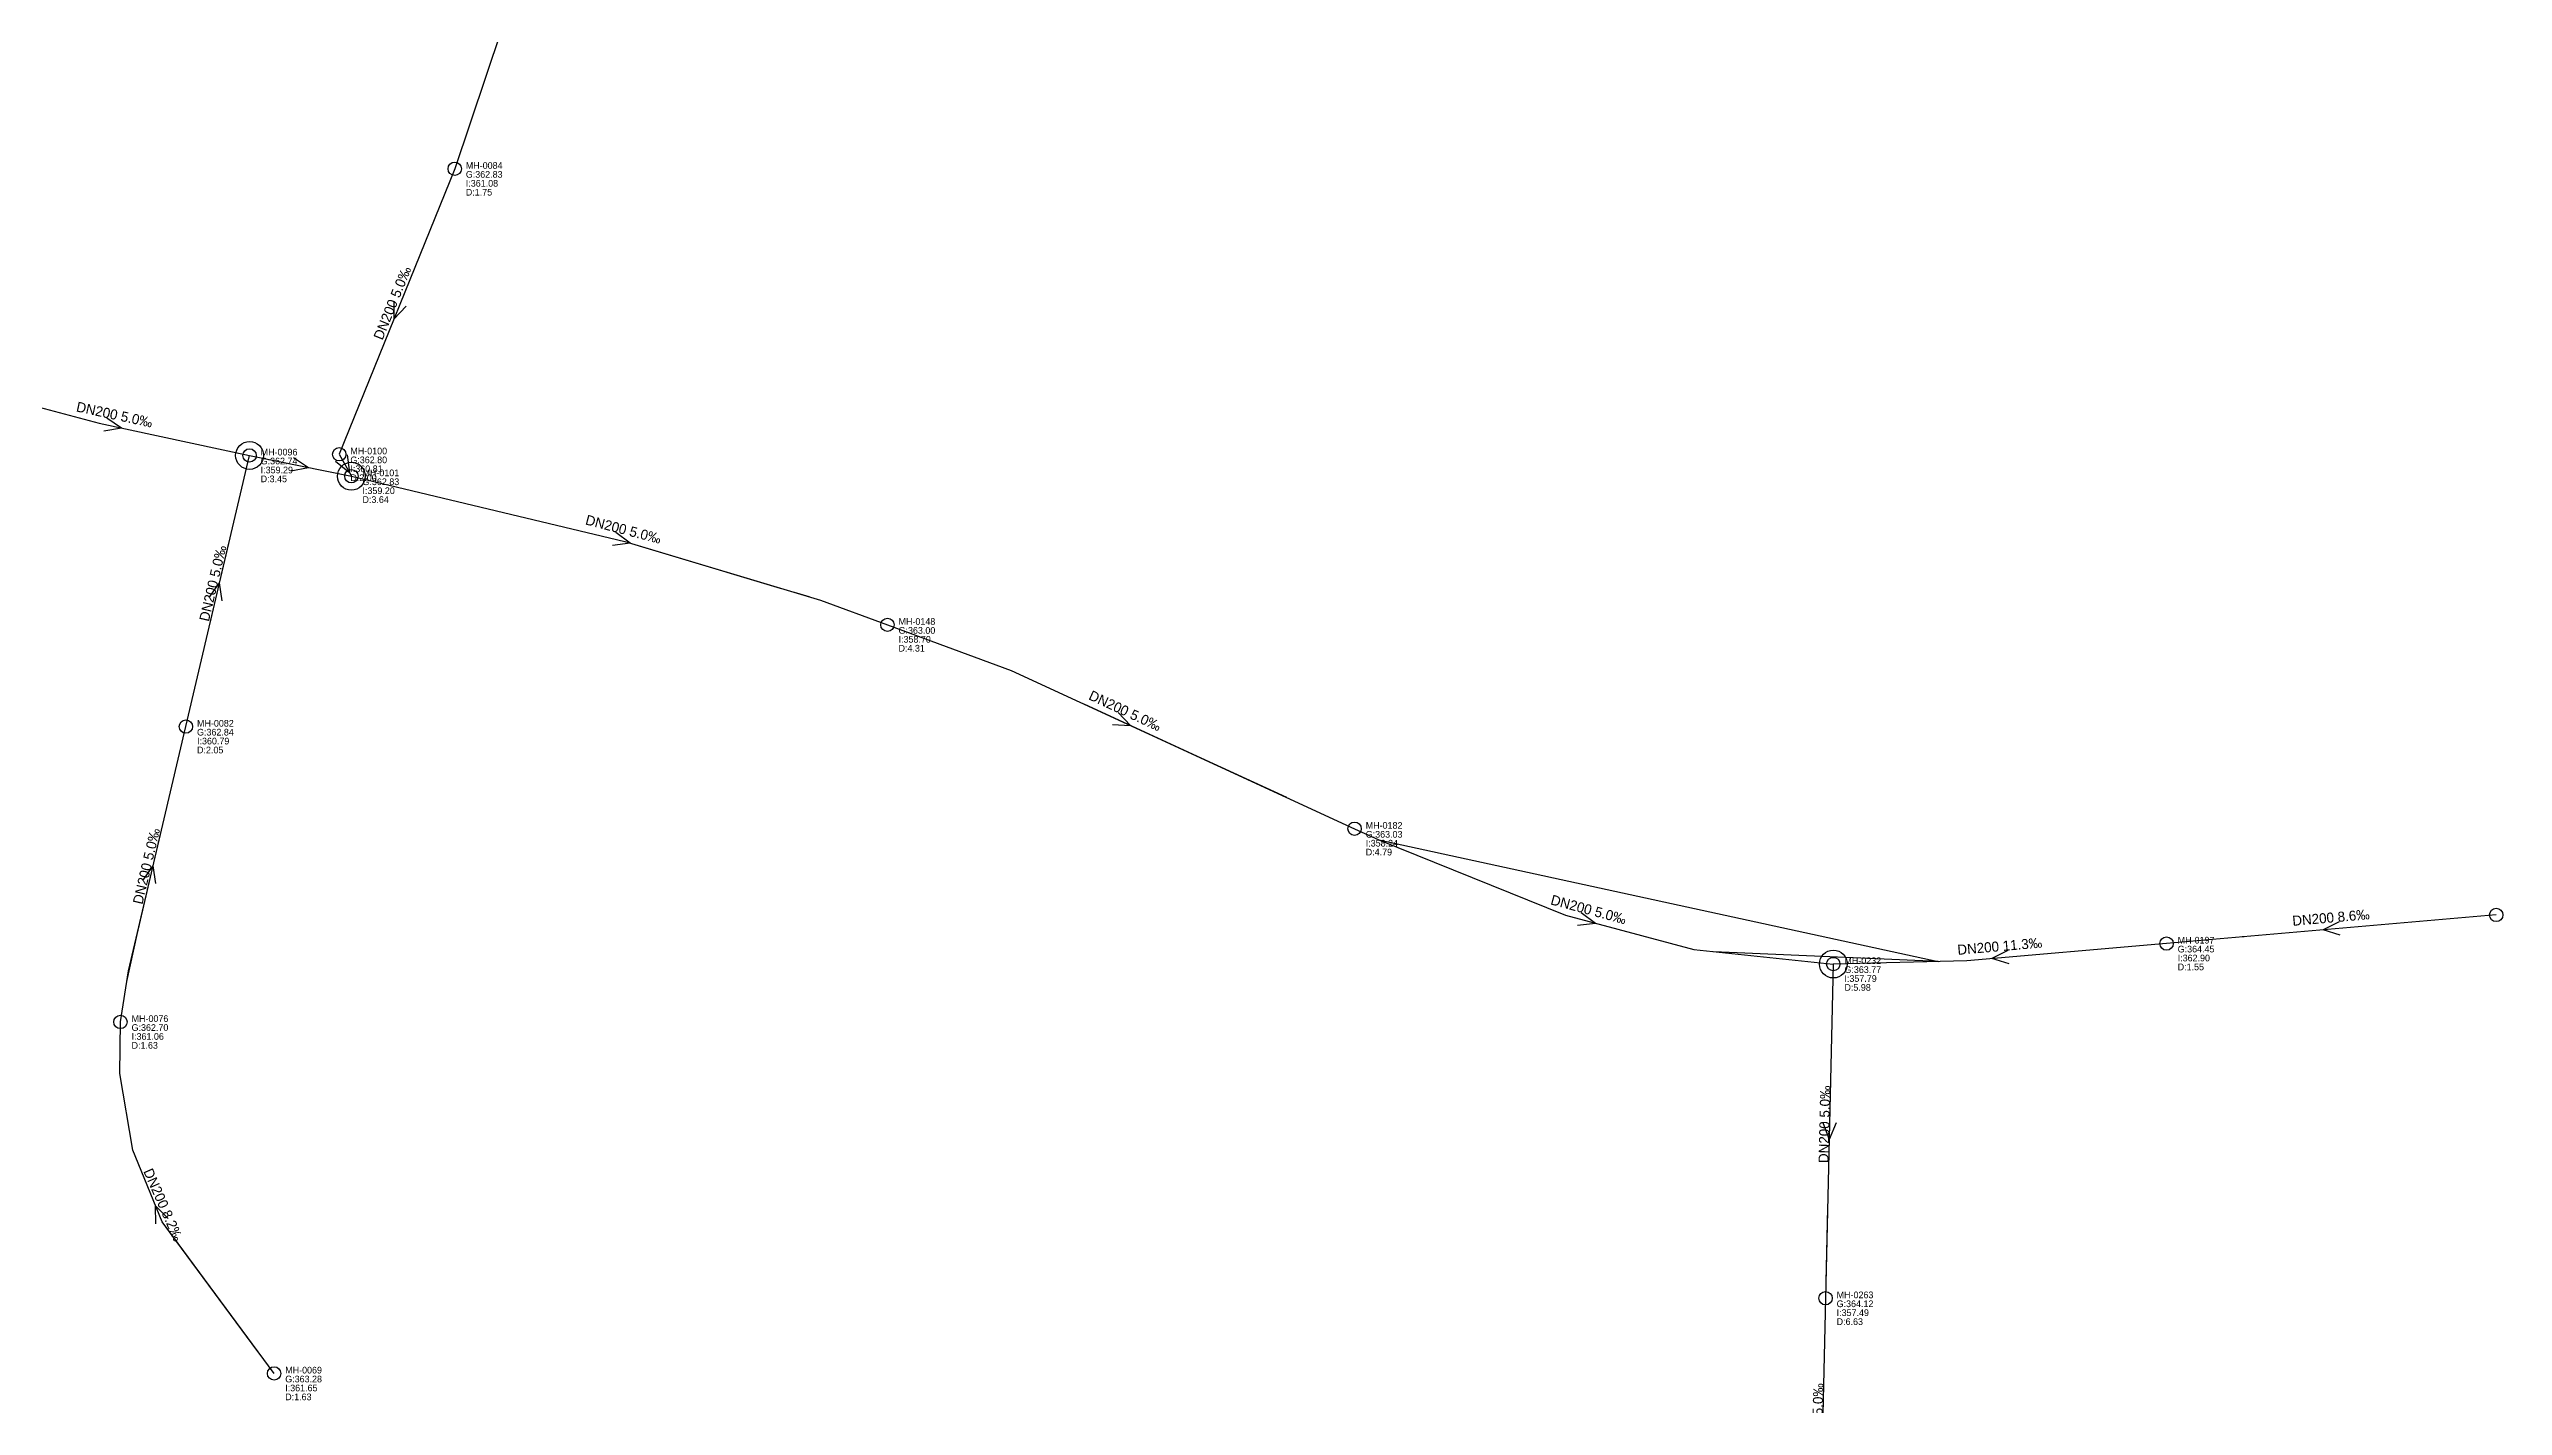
# Model space of a CAD drawing. Header units: metres. Extents: x 449901 to 451990, y 2566737 to 2570846.
# Drawn here: x 450323.4 to 450764.1, y 2570134.8 to 2570378.3 of the extents above; entities that cross this region are included whole.
import ezdxf
from ezdxf.enums import TextEntityAlignment as Align

# ---------------------------------------------------------------- set-up
doc = ezdxf.new("R2010")
doc.units = ezdxf.units.M
for name, color, linetype in [('SEW-DROP', 6, 'Continuous'), ('SEW-LABEL', 2, 'Continuous'), ('SEW-MH', 7, 'Continuous'), ('SEW-MH-LABEL', 8, 'Continuous'), ('SEW-PIPE-DN200', 3, 'Continuous'), ('SEW-RIDER', 8, 'Continuous')]:
    doc.layers.add(name, color=color, linetype=linetype)

msp = doc.modelspace()

# ---------------------------------------------------------------- linework, layer by layer
at = {"layer": 'SEW-DROP'}
for centre in [(450359.36, 2570305.4), (450377.65, 2570301.68), (450643.85, 2570214.11)]:
    msp.add_circle(centre, 2.5, dxfattribs=at)
at = {"layer": 'SEW-LABEL'}
for p, q in [((450385.29, 2570333.08), (450385.28, 2570329.85)), ((450387.52, 2570332.18), (450385.28, 2570329.85)), ((450333.2, 2570309.8), (450336.38, 2570310.35)), ((450333.7, 2570312.15), (450336.38, 2570310.35)), ((450367.27, 2570305.02), (450369.98, 2570303.24)), ((450374.79, 2570304.38), (450377.29, 2570302.34)), ((450376.88, 2570305.54), (450377.29, 2570302.34)), ((450366.8, 2570302.66), (450369.98, 2570303.24)), ((450425.14, 2570291.63), (450427.74, 2570289.71)), ((450424.54, 2570289.31), (450427.74, 2570289.71)), ((450352.13, 2570279.88), (450353.98, 2570282.52)), ((450354.47, 2570279.33), (450353.98, 2570282.52)), ((450514.39, 2570257.1), (450517.62, 2570256.93)), ((450515.4, 2570259.28), (450517.62, 2570256.93)), ((450340.2, 2570229.1), (450342.06, 2570231.74)), ((450342.54, 2570228.55), (450342.06, 2570231.74)), ((450597.9, 2570221.07), (450601.11, 2570221.44)), ((450598.53, 2570223.38), (450601.11, 2570221.44)), ((450734.71, 2570221.68), (450731.83, 2570220.23)), ((450675.21, 2570216.53), (450672.33, 2570215.08)), ((450734.92, 2570219.29), (450731.83, 2570220.23)), ((450675.42, 2570214.14), (450672.33, 2570215.08)), ((450641.98, 2570185.64), (450643.11, 2570182.62)), ((450644.38, 2570185.59), (450643.11, 2570182.62)), ((450342.55, 2570167.49), (450342.44, 2570170.72)), ((450344.74, 2570168.45), (450342.44, 2570170.72))]:
    msp.add_line(p, q, dxfattribs=at)
at = {"layer": 'SEW-MH'}
for centre in [(450396.21, 2570356.86), (450359.36, 2570305.4), (450375.47, 2570305.61), (450377.65, 2570301.68), (450473.94, 2570275), (450347.93, 2570256.73), (450557.86, 2570238.4), (450762.93, 2570222.92), (450703.71, 2570217.79), (450643.85, 2570214.11), (450336.17, 2570203.71), (450642.45, 2570154.12), (450363.77, 2570140.61)]:
    msp.add_circle(centre, 1.2, dxfattribs=at)
at = {"layer": 'SEW-PIPE-DN200'}
for points in [[(450418.52, 2570423.21), (450396.21, 2570356.86)], [(450396.21, 2570356.86), (450375.47, 2570305.61)], [(450310.72, 2570316.95), (450332.32, 2570311.22), (450359.36, 2570305.4)], [(450347.93, 2570256.73), (450359.36, 2570305.4)], [(450359.36, 2570305.4), (450377.65, 2570301.68)], [(450375.47, 2570305.61), (450377.65, 2570301.68)], [(450377.65, 2570301.68), (450426.79, 2570289.97), (450461.9, 2570279.44), (450473.94, 2570275)], [(450473.94, 2570275), (450496.18, 2570266.81), (450557.86, 2570238.4)], [(450336.17, 2570203.71), (450336.17, 2570203.71), (450337.63, 2570212.87), (450347.93, 2570256.73)], [(450557.86, 2570238.4), (450562.22, 2570236.39), (450595.73, 2570222.89), (450618.78, 2570216.69), (450643.85, 2570214.11)], [(450762.93, 2570222.92), (450703.71, 2570217.79)], [(450703.71, 2570217.79), (450667.81, 2570214.69), (450643.85, 2570214.11)], [(450643.85, 2570214.11), (450642.45, 2570154.12)], [(450363.77, 2570140.61), (450343.65, 2570167.85), (450338.4, 2570180.72), (450336.05, 2570194.43), (450336.17, 2570203.71)], [(450642.45, 2570154.12), (450641.35, 2570107.26)]]:
    msp.add_lwpolyline(points, dxfattribs=at)
at = {"layer": 'SEW-RIDER'}
for points in [[(450352.23, 2570275.05), (450355.66, 2570289.65)], [(450429.36, 2570289.2), (450435.32, 2570287.41), (450454.68, 2570281.6)], [(450457.18, 2570280.85), (450459.8, 2570280.06)], [(450509.34, 2570260.75), (450530.25, 2570251.12), (450545.62, 2570244.04)], [(450337.32, 2570210.95), (450339.16, 2570219.41), (450343.39, 2570237.41)], [(450562.22, 2570236.39), (450662.67, 2570214.56), (450622.37, 2570216.32)], [(450717.63, 2570219), (450717.27, 2570218.97)], [(450360.84, 2570144.58), (450346.15, 2570164.47), (450343.65, 2570167.85)], [(450642.83, 2570170.35), (450642.52, 2570157.03)]]:
    msp.add_lwpolyline(points, dxfattribs=at)

# ---------------------------------------------------------------- texts
at = {"layer": 'SEW-LABEL'}
for s, rotation, p in [('DN200 5.0‰', 67.9689, (450385.84, 2570332.44)), ('DN200 5.0‰', -12.1432, (450334.92, 2570311.86)), ('DN200 5.0‰', -14.6302, (450426.29, 2570291.29)), ('DN200 5.0‰', 76.7828, (450353.64, 2570282.26)), ('DN200 5.0‰', -24.7326, (450516.26, 2570258.76)), ('DN200 5.0‰', 76.7828, (450341.71, 2570231.48)), ('DN200 5.0‰', -15.0581, (450599.66, 2570223.03)), ('DN200 8.6‰', 4.9448, (450733.32, 2570221.56)), ('DN200 11.3‰', 4.9448, (450673.82, 2570216.41)), ('DN200 5.0‰', 88.6595, (450643.15, 2570185.32)), ('DN200 8.2‰', 293.6016, (450343.04, 2570170.54)), ('DN200 5.0‰', 88.6595, (450641.9, 2570131.89))]:
    msp.add_text(s, height=1.8, rotation=rotation, dxfattribs=at).set_placement(p, align=Align.CENTER)
at = {"layer": 'SEW-MH-LABEL'}
for s, p in [('MH-0084', (450398.21, 2570356.86)), ('G:362.83', (450398.21, 2570355.26)), ('D:1.75', (450398.21, 2570352.06)), ('I:361.08', (450398.21, 2570353.66)), ('G:362.74', (450361.36, 2570303.8)), ('MH-0096', (450361.36, 2570305.4)), ('G:362.80', (450377.47, 2570304.01)), ('MH-0100', (450377.47, 2570305.61)), ('D:3.45', (450361.36, 2570300.6)), ('I:359.29', (450361.36, 2570302.2)), ('D:2.00', (450377.47, 2570300.81)), ('I:360.81', (450377.47, 2570302.41)), ('G:362.83', (450379.65, 2570300.08)), ('MH-0101', (450379.65, 2570301.68)), ('D:3.64', (450379.65, 2570296.88)), ('I:359.20', (450379.65, 2570298.48)), ('G:363.00', (450475.94, 2570273.4)), ('MH-0148', (450475.94, 2570275)), ('D:4.31', (450475.94, 2570270.2)), ('I:358.70', (450475.94, 2570271.8)), ('G:362.84', (450349.93, 2570255.13)), ('MH-0082', (450349.93, 2570256.73)), ('D:2.05', (450349.93, 2570251.93)), ('I:360.79', (450349.93, 2570253.53)), ('MH-0182', (450559.86, 2570238.4)), ('G:363.03', (450559.86, 2570236.8)), ('D:4.79', (450559.86, 2570233.6)), ('I:358.24', (450559.86, 2570235.2)), ('G:364.45', (450705.71, 2570216.19)), ('MH-0197', (450705.71, 2570217.79)), ('G:363.77', (450645.85, 2570212.51)), ('MH-0232', (450645.85, 2570214.11)), ('I:357.79', (450645.85, 2570210.91)), ('D:1.55', (450705.71, 2570212.99)), ('I:362.90', (450705.71, 2570214.59)), ('D:5.98', (450645.85, 2570209.31)), ('G:362.70', (450338.17, 2570202.11)), ('MH-0076', (450338.17, 2570203.71)), ('D:1.63', (450338.17, 2570198.91)), ('I:361.06', (450338.17, 2570200.51)), ('MH-0263', (450644.45, 2570154.12)), ('G:364.12', (450644.45, 2570152.52)), ('D:6.63', (450644.45, 2570149.32)), ('I:357.49', (450644.45, 2570150.92)), ('MH-0069', (450365.77, 2570140.61)), ('G:363.28', (450365.77, 2570139.01)), ('D:1.63', (450365.77, 2570135.81)), ('I:361.65', (450365.77, 2570137.41))]:
    msp.add_text(s, height=1.2, dxfattribs=at).set_placement(p)

doc.saveas('drawing.dxf')
